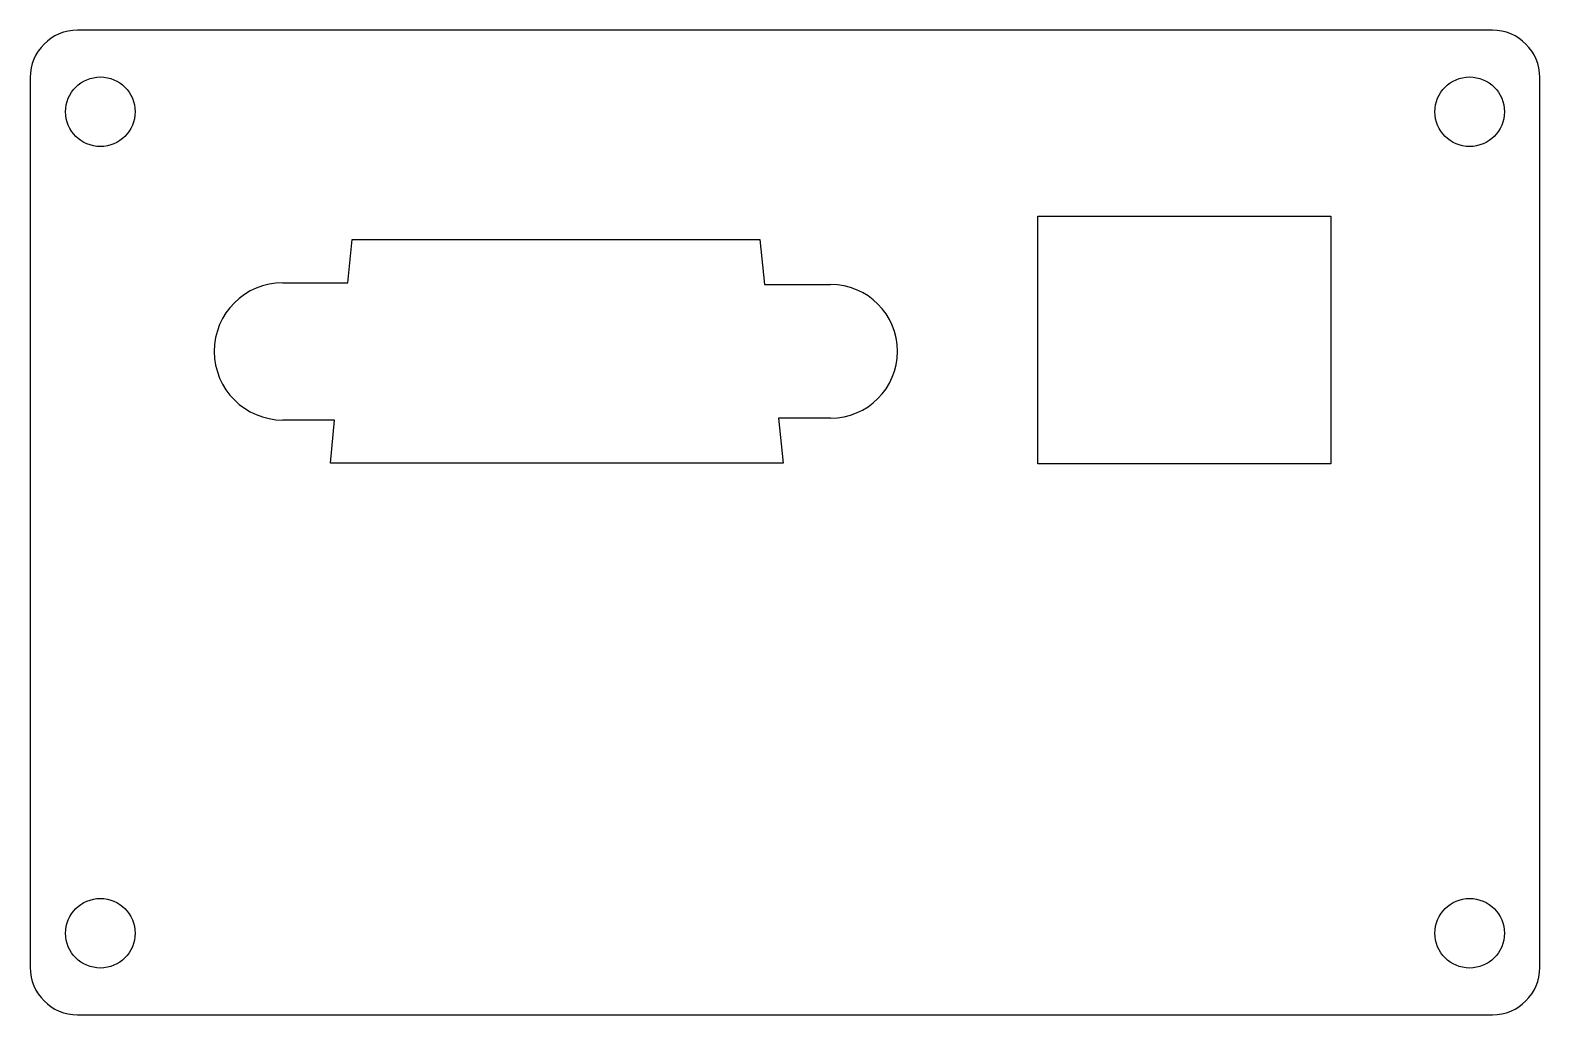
# Model space of a CAD drawing. Header units: millimetres. Extents: x -33.1 to 33.1, y -21.6 to 21.6.
import ezdxf

# ---------------------------------------------------------------- set-up
doc = ezdxf.new("R2010")
doc.units = ezdxf.units.MM
doc.layers.add('CUTOUTS', color=1, linetype='CONTINUOUS')
doc.layers.add('PERIMETER', color=5, linetype='CONTINUOUS')

msp = doc.modelspace()

# ---------------------------------------------------------------- linework, layer by layer
at = {"layer": 'CUTOUTS'}
for p, q in [((11.075, 2.575), (11.075, 13.425)), ((11.075, 13.425), (23.925, 13.425)), ((23.925, 13.425), (23.925, 2.575)), ((-19.149, 10.509), (-18.965, 12.409)), ((-18.965, 12.409), (-1.1, 12.409)), ((-1.1, 12.409), (-0.895, 10.43)), ((-22, 10.509), (-19.149, 10.509)), ((-0.895, 10.43), (2, 10.43)), ((-19.734, 4.491), (-22, 4.491)), ((-19.917, 2.606), (-19.734, 4.491)), ((-0.288, 4.575), (-0.083, 2.606)), ((2, 4.575), (-0.288, 4.575)), ((-0.083, 2.606), (-19.917, 2.606)), ((23.925, 2.575), (11.075, 2.575))]:
    msp.add_line(p, q, dxfattribs=at)
for centre in [(-30, 18), (30, 18), (-30, -18), (30, -18)]:
    msp.add_circle(centre, 1.525, dxfattribs=at)
for centre, radius, start, end in [((-22, 7.5), 3.009, 90, 270), ((2, 7.502), 2.928, -90, 90)]:
    msp.add_arc(centre, radius, start, end, dxfattribs=at)
at = {"layer": 'PERIMETER'}
for p, q in [((31, 21.575), (-31, 21.575)), ((-33.075, 19.5), (-33.075, -19.5)), ((33.075, -19.5), (33.075, 19.5)), ((-31, -21.575), (31, -21.575))]:
    msp.add_line(p, q, dxfattribs=at)
for centre, start, end in [((-31, 19.5), 90, 180), ((31, 19.5), 0, 90), ((-31, -19.5), 180, 270), ((31, -19.5), -90, 0)]:
    msp.add_arc(centre, 2.075, start, end, dxfattribs=at)

doc.saveas('drawing.dxf')
